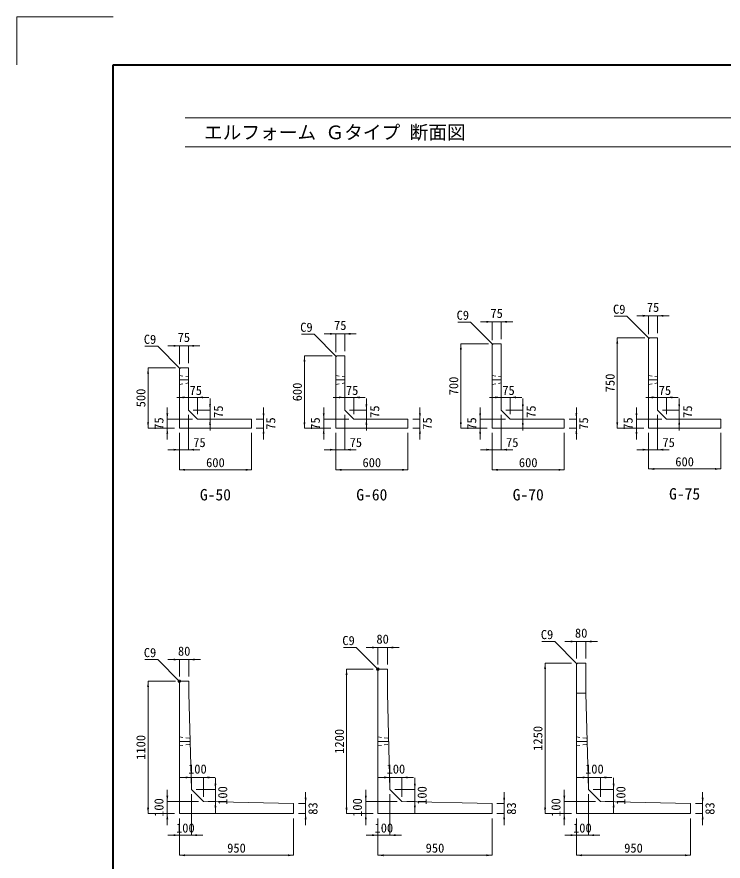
# Model space of a CAD drawing. Units: millimetres at full size, sheet at 1:40. Extents: x 264549 to 304830, y 59360 to 71273.
# Drawn here: x 264549 to 270419, y 64222 to 71240 of the extents above; entities that cross this region are included whole.
import ezdxf
from ezdxf.enums import TextEntityAlignment as Align

# ---------------------------------------------------------------- set-up
doc = ezdxf.new("R2010")
doc.units = ezdxf.units.MM
doc.header["$LTSCALE"] = 40
doc.header["$PDMODE"] = 32
doc.header["$PDSIZE"] = 20
doc.linetypes.add('USER1', pattern=[10, 6.25, -1.25, 1.25, -1.25])
doc.linetypes.add('USER2', pattern=[1.35, 0.75, -0.6])
doc.layers.add('0_2', color=7, linetype='Continuous')
for name, color, linetype, lineweight in [('Defpoints_3', 7, 'Continuous', 13), ('図枠', 7, 'Continuous', 5), ('寸法線', 7, 'Continuous', 13), ('引出線', 4, 'Continuous', 13), ('本体', 2, 'Continuous', 20), ('補助線', 8, 'USER1', 20)]:
    doc.layers.add(name, color=color, linetype=linetype, lineweight=lineweight)
doc.styles.add('ＭＳ ゴシック', font='')
doc.styles.get('ＭＳ ゴシック').set_extended_font_data('MS Gothic')

# ---------------------------------------------------------------- blocks, each defined once
blk = doc.blocks.new('filled_arrow')
at = {"color": 0, "linetype": 'Continuous', "lineweight": -2}
blk.add_solid([(7.5, 1.25), (0, 0), (7.5, -1.25)], dxfattribs=at)

msp = doc.modelspace()

# ---------------------------------------------------------------- linework, layer by layer
at = {"layer": 'Defpoints_3'}
for p, q in [((264549.16, 71240.27), (265349.16, 71240.27)), ((264549.16, 70840.27), (264549.16, 71240.27))]:
    msp.add_line(p, q, dxfattribs=at)
at = {"layer": '図枠', "lineweight": 40}
for p, q in [((265349.16, 59760.27), (265349.16, 70840.27)), ((265349.16, 70840.27), (280949.16, 70840.27))]:
    msp.add_line(p, q, dxfattribs=at)
at = {"layer": '図枠', "lineweight": 13}
for p, q in [((265949.16, 70400.27), (280349.16, 70400.27)), ((265949.16, 70160.27), (280349.16, 70160.27))]:
    msp.add_line(p, q, dxfattribs=at)
at = {"layer": '寸法線'}
for p, q in [((269703.49, 68755.44), (269970.49, 68755.44)), ((269799.49, 68603.05), (269799.49, 68755.44)), ((269874.49, 68612.05), (269874.49, 68755.44)), ((268403.49, 68705.44), (268670.49, 68705.44)), ((268499.49, 68553.05), (268499.49, 68705.44)), ((268574.49, 68562.05), (268574.49, 68705.44)), ((267103.49, 68605.44), (267370.49, 68605.44)), ((267199.49, 68453.05), (267199.49, 68605.44)), ((267274.49, 68462.05), (267274.49, 68605.44)), ((269539.49, 67822.05), (269539.49, 68572.05)), ((269768.49, 68572.05), (269539.49, 68572.05)), ((265803.49, 68505.44), (266070.49, 68505.44)), ((265899.49, 68353.05), (265899.49, 68505.44)), ((265974.49, 68362.05), (265974.49, 68505.44)), ((268239.49, 67822.05), (268239.49, 68522.05)), ((268468.49, 68522.05), (268239.49, 68522.05)), ((266939.49, 67822.05), (266939.49, 68422.05)), ((267168.49, 68422.05), (266939.49, 68422.05)), ((265639.49, 67822.05), (265639.49, 68322.05)), ((265868.49, 68322.05), (265639.49, 68322.05)), ((265878.49, 68077.05), (266145.49, 68077.05)), ((265974.49, 68012.05), (265974.49, 68077.05)), ((266049.49, 67937.05), (266049.49, 68077.05)), ((266154.49, 68068.05), (266154.49, 67801.05)), ((267178.49, 68077.05), (267445.49, 68077.05)), ((267274.49, 68012.05), (267274.49, 68077.05)), ((267349.49, 67937.05), (267349.49, 68077.05)), ((267454.49, 68068.05), (267454.49, 67801.05)), ((268478.49, 68077.05), (268745.49, 68077.05)), ((268574.49, 68012.05), (268574.49, 68077.05)), ((268649.49, 67937.05), (268649.49, 68077.05)), ((268754.49, 68068.05), (268754.49, 67801.05)), ((269778.49, 68077.05), (270045.49, 68077.05)), ((269874.49, 68012.05), (269874.49, 68077.05)), ((269949.49, 67937.05), (269949.49, 68077.05)), ((270054.49, 68068.05), (270054.49, 67801.05)), ((265799.49, 67726.05), (265799.49, 67993.05)), ((266014.49, 67972.05), (266154.49, 67972.05)), ((266599.49, 67726.05), (266599.49, 67993.05)), ((267099.49, 67726.05), (267099.49, 67993.05)), ((267314.49, 67972.05), (267454.49, 67972.05)), ((267899.49, 67726.05), (267899.49, 67993.05)), ((268399.49, 67726.05), (268399.49, 67993.05)), ((268614.49, 67972.05), (268754.49, 67972.05)), ((269199.49, 67726.05), (269199.49, 67993.05)), ((269699.49, 67726.05), (269699.49, 67993.05)), ((269914.49, 67972.05), (270054.49, 67972.05)), ((266009.49, 67897.05), (265799.49, 67897.05)), ((265974.49, 67932.05), (265974.49, 67642.05)), ((266089.49, 67897.05), (266154.49, 67897.05)), ((266539.49, 67897.05), (266599.49, 67897.05)), ((267309.49, 67897.05), (267099.49, 67897.05)), ((267274.49, 67932.05), (267274.49, 67642.05)), ((267389.49, 67897.05), (267454.49, 67897.05)), ((267839.49, 67897.05), (267899.49, 67897.05)), ((268609.49, 67897.05), (268399.49, 67897.05)), ((268574.49, 67932.05), (268574.49, 67642.05)), ((268689.49, 67897.05), (268754.49, 67897.05)), ((269139.49, 67897.05), (269199.49, 67897.05)), ((269909.49, 67897.05), (269699.49, 67897.05)), ((269874.49, 67932.05), (269874.49, 67642.05)), ((269989.49, 67897.05), (270054.49, 67897.05)), ((265859.49, 67822.05), (265639.49, 67822.05)), ((265859.49, 67822.05), (265799.49, 67822.05)), ((266539.49, 67822.05), (266599.49, 67822.05)), ((267159.49, 67822.05), (266939.49, 67822.05)), ((267159.49, 67822.05), (267099.49, 67822.05)), ((267839.49, 67822.05), (267899.49, 67822.05)), ((268459.49, 67822.05), (268239.49, 67822.05)), ((268459.49, 67822.05), (268399.49, 67822.05)), ((269139.49, 67822.05), (269199.49, 67822.05)), ((269759.49, 67822.05), (269539.49, 67822.05)), ((269759.49, 67822.05), (269699.49, 67822.05)), ((265899.49, 67782.05), (265899.49, 67642.05)), ((265899.49, 67782.05), (265899.49, 67475)), ((266499.49, 67782.05), (266499.49, 67475)), ((267199.49, 67782.05), (267199.49, 67642.05)), ((267199.49, 67782.05), (267199.49, 67475)), ((267799.49, 67782.05), (267799.49, 67475)), ((268499.49, 67782.05), (268499.49, 67642.05)), ((268499.49, 67782.05), (268499.49, 67475)), ((269099.49, 67782.05), (269099.49, 67475)), ((269799.49, 67782.05), (269799.49, 67642.05)), ((269799.49, 67782.05), (269799.49, 67482.05)), ((270399.49, 67782.05), (270399.49, 67482.05)), ((265803.49, 67642.05), (266070.49, 67642.05)), ((267103.49, 67642.05), (267370.49, 67642.05)), ((268403.49, 67642.05), (268670.49, 67642.05)), ((269703.49, 67642.05), (269970.49, 67642.05)), ((265899.49, 67475), (266499.49, 67475)), ((267199.49, 67475), (267799.49, 67475)), ((268499.49, 67475), (269099.49, 67475)), ((269799.49, 67482.05), (270399.49, 67482.05)), ((269103.49, 66047.42), (269375.49, 66047.42)), ((269199.49, 65907.42), (269199.49, 66047.42)), ((269279.49, 65907.42), (269279.49, 66047.42)), ((267453.49, 65997.42), (267725.49, 65997.42)), ((267549.49, 65857.42), (267549.49, 65997.42)), ((267629.49, 65857.42), (267629.49, 65997.42)), ((265803.49, 65897.42), (266075.49, 65897.42)), ((265899.49, 65757.42), (265899.49, 65897.42)), ((265979.49, 65757.42), (265979.49, 65897.42)), ((268939.49, 64617.42), (268939.49, 65867.42)), ((269159.49, 65867.42), (268939.49, 65867.42)), ((267289.49, 64617.42), (267289.49, 65817.42)), ((267509.49, 65817.42), (267289.49, 65817.42)), ((265639.49, 64617.42), (265639.49, 65717.42)), ((265868.49, 65717.42), (265639.49, 65717.42)), ((265903.49, 64917.42), (266195.49, 64917.42)), ((265999.49, 64857.42), (265999.49, 64917.42)), ((266099.49, 64757.42), (266099.49, 64917.42)), ((266199.49, 64913.42), (266199.49, 64621.42)), ((267553.49, 64917.42), (267845.49, 64917.42)), ((267649.49, 64857.42), (267649.49, 64917.42)), ((267749.49, 64757.42), (267749.49, 64917.42)), ((267857.3, 64913.42), (267857.3, 64621.42)), ((269203.49, 64917.42), (269495.49, 64917.42)), ((269299.49, 64857.42), (269299.49, 64917.42)), ((269399.49, 64757.42), (269399.49, 64917.42)), ((269509.52, 64913.42), (269509.52, 64621.42)), ((265799.49, 64521.42), (265799.49, 64813.42)), ((266039.49, 64817.42), (266199.49, 64817.42)), ((266949.49, 64521.42), (266949.49, 64796.42)), ((267449.49, 64521.42), (267449.49, 64813.42)), ((267689.49, 64817.42), (267857.3, 64817.42)), ((268599.49, 64521.42), (268599.49, 64796.42)), ((269099.49, 64521.42), (269099.49, 64813.42)), ((269339.49, 64817.42), (269509.52, 64817.42)), ((270249.49, 64521.42), (270249.49, 64796.42)), ((266059.49, 64717.42), (265799.49, 64717.42)), ((265999.49, 64777.42), (265999.49, 64437.42)), ((266139.49, 64717.42), (266199.49, 64717.42)), ((267709.49, 64717.42), (267449.49, 64717.42)), ((267649.49, 64777.42), (267649.49, 64437.42)), ((267789.49, 64717.42), (267857.3, 64717.42)), ((269359.49, 64717.42), (269099.49, 64717.42)), ((269299.49, 64777.42), (269299.49, 64437.42)), ((269439.49, 64717.42), (269509.52, 64717.42)), ((266889.49, 64700.42), (266949.49, 64700.42)), ((268539.49, 64700.42), (268599.49, 64700.42)), ((270189.49, 64700.42), (270249.49, 64700.42)), ((265859.49, 64617.42), (265639.49, 64617.42)), ((265859.49, 64617.42), (265799.49, 64617.42)), ((265899.49, 64577.42), (265899.49, 64270.37)), ((265899.49, 64577.42), (265899.49, 64437.42)), ((266849.49, 64577.42), (266849.49, 64270.37)), ((266889.49, 64617.42), (266949.49, 64617.42)), ((267509.49, 64617.42), (267289.49, 64617.42)), ((267509.49, 64617.42), (267449.49, 64617.42)), ((267549.49, 64577.42), (267549.49, 64270.37)), ((267549.49, 64577.42), (267549.49, 64437.42)), ((268499.49, 64577.42), (268499.49, 64270.37)), ((268539.49, 64617.42), (268599.49, 64617.42)), ((269159.49, 64617.42), (268939.49, 64617.42)), ((269159.49, 64617.42), (269099.49, 64617.42)), ((269199.49, 64577.42), (269199.49, 64270.37)), ((269199.49, 64577.42), (269199.49, 64437.42)), ((270149.49, 64577.42), (270149.49, 64270.37)), ((270189.49, 64617.42), (270249.49, 64617.42)), ((265803.49, 64437.42), (266095.49, 64437.42)), ((267453.49, 64437.42), (267745.49, 64437.42)), ((269103.49, 64437.42), (269395.49, 64437.42)), ((265899.49, 64270.37), (266849.49, 64270.37)), ((267549.49, 64270.37), (268499.49, 64270.37)), ((269199.49, 64270.37), (270149.49, 64270.37))]:
    msp.add_line(p, q, dxfattribs=at)
at = {"layer": '引出線'}
for points in [[(269803.99, 68567.55), (269619.49, 68752.04), (269513.69, 68752.04)], [(268503.99, 68517.55), (268319.49, 68702.04), (268213.69, 68702.04)], [(267203.99, 68417.55), (267019.49, 68602.04), (266913.69, 68602.04)], [(265903.99, 68317.55), (265719.49, 68502.04), (265613.69, 68502.04)], [(269203.99, 65862.92), (269019.49, 66047.41), (268913.69, 66047.41)], [(267553.99, 65812.92), (267369.49, 65997.41), (267263.69, 65997.41)], [(265903.99, 65712.92), (265719.49, 65897.41), (265613.69, 65897.41)]]:
    msp.add_lwpolyline(points, dxfattribs=at)
at = {"layer": '本体'}
for p, q in [((269808.49, 68572.05), (269799.49, 68563.05)), ((269808.49, 68572.05), (269874.49, 68572.05)), ((269874.49, 67972.05), (269874.49, 68572.05)), ((268499.49, 68513.05), (268508.49, 68522.05)), ((268499.49, 67822.05), (268499.49, 68513.05)), ((268508.49, 68522.05), (268574.49, 68522.05)), ((268574.49, 67972.05), (268574.49, 68522.05)), ((269799.49, 67822.05), (269799.49, 68563.05)), ((267199.49, 68413.05), (267208.49, 68422.05)), ((267199.49, 67822.05), (267199.49, 68413.05)), ((267208.49, 68422.05), (267274.49, 68422.05)), ((267274.49, 67972.05), (267274.49, 68422.05)), ((265899.49, 68313.05), (265908.49, 68322.05)), ((265899.49, 67822.05), (265899.49, 68313.05)), ((265908.49, 68322.05), (265974.49, 68322.05)), ((265974.49, 67972.05), (265974.49, 68322.05)), ((265974.49, 67972.05), (266049.49, 67897.05)), ((267274.49, 67972.05), (267349.49, 67897.05)), ((268574.49, 67972.05), (268649.49, 67897.05)), ((269874.49, 67972.05), (269949.49, 67897.05)), ((266049.49, 67897.05), (266499.49, 67897.05)), ((266499.49, 67822.05), (266499.49, 67897.05)), ((267349.49, 67897.05), (267799.49, 67897.05)), ((267799.49, 67822.05), (267799.49, 67897.05)), ((268649.49, 67897.05), (269099.49, 67897.05)), ((269099.49, 67822.05), (269099.49, 67897.05)), ((269949.49, 67897.05), (270399.49, 67897.05)), ((270399.49, 67822.05), (270399.49, 67897.05)), ((265899.49, 67822.05), (266499.49, 67822.05)), ((267199.49, 67822.05), (267799.49, 67822.05)), ((268499.49, 67822.05), (269099.49, 67822.05)), ((269799.49, 67822.05), (270399.49, 67822.05)), ((269208.49, 65867.42), (269199.49, 65858.42)), ((269199.49, 64617.42), (269199.49, 65858.42)), ((269208.49, 65867.42), (269279.49, 65867.42)), ((269279.49, 65617.42), (269279.49, 65867.42)), ((267558.49, 65817.42), (267549.49, 65808.42)), ((267549.49, 64617.42), (267549.49, 65808.42)), ((267558.49, 65817.42), (267629.49, 65817.42)), ((267629.49, 65617.42), (267629.49, 65817.42)), ((265908.49, 65717.42), (265899.49, 65708.42)), ((265899.49, 64617.42), (265899.49, 65708.42)), ((265908.49, 65717.42), (265979.49, 65717.42)), ((265979.49, 65617.42), (265979.49, 65717.42)), ((265999.49, 64817.42), (265979.49, 65617.42)), ((267649.49, 64817.42), (267629.49, 65617.42)), ((269299.49, 64817.42), (269279.49, 65617.37)), ((265999.49, 64817.42), (266099.49, 64717.42)), ((267649.49, 64817.42), (267749.49, 64717.42)), ((269299.49, 64817.42), (269399.49, 64717.42)), ((266099.49, 64717.42), (266849.49, 64700.42)), ((267749.49, 64717.42), (268499.49, 64700.42)), ((269399.49, 64717.42), (270149.49, 64700.42)), ((266849.49, 64617.42), (266849.49, 64700.42)), ((268499.49, 64617.42), (268499.49, 64700.42)), ((270149.49, 64617.42), (270149.49, 64700.42)), ((265899.49, 64617.42), (266849.49, 64617.42)), ((267549.49, 64617.42), (268499.49, 64617.42)), ((269199.49, 64617.42), (270149.49, 64617.42))]:
    msp.add_line(p, q, dxfattribs=at)
at = {"layer": '本体', "linetype": 'USER2', "lineweight": 9}
for p, q in [((265899.49, 68259.55), (265974.49, 68247.05)), ((267199.49, 68259.55), (267274.49, 68247.05)), ((268499.49, 68259.55), (268574.49, 68247.05)), ((269799.49, 68259.55), (269874.49, 68247.05)), ((265899.49, 68184.55), (265974.49, 68197.05)), ((267199.49, 68184.55), (267274.49, 68197.05)), ((268499.49, 68184.55), (268574.49, 68197.05)), ((269799.49, 68184.55), (269874.49, 68197.05)), ((265899.49, 65254.92), (265988.85, 65242.67)), ((267549.49, 65254.92), (267638.85, 65242.67)), ((269199.49, 65254.92), (269288.85, 65242.67)), ((265899.49, 65179.92), (265990.11, 65192.34)), ((267549.49, 65179.92), (267640.11, 65192.34)), ((269199.49, 65179.92), (269290.11, 65192.34))]:
    msp.add_line(p, q, dxfattribs=at)
at = {"layer": '補助線'}
for p, q in [((265899.49, 68222.05), (265974.49, 68222.05)), ((267199.49, 68222.05), (267274.49, 68222.05)), ((268499.49, 68222.05), (268574.49, 68222.05)), ((269799.49, 68222.05), (269874.49, 68222.05)), ((265899.49, 65217.42), (265989.49, 65217.42)), ((267549.49, 65217.42), (267639.49, 65217.42)), ((269199.49, 65217.42), (269289.48, 65217.42))]:
    msp.add_line(p, q, dxfattribs=at)
at = {"layer": '補助線', "linetype": 'Continuous'}
msp.add_line((269199.49, 65617.42), (269279.49, 65617.42), dxfattribs=at)
at = {"layer": '補助線'}
for p in [(267549.49, 65817.42), (265899.49, 65717.42)]:
    msp.add_point(p, dxfattribs=at)

# ---------------------------------------------------------------- block references
at = {"layer": '寸法線', "xscale": 6.4, "yscale": 6.4}
for p, rotation in [((268499.49, 68705.44), 180), ((269799.49, 68755.44), 180), ((267199.49, 68605.44), 180), ((269539.49, 68572.05), 270), ((265899.49, 68505.44), 180), ((268239.49, 68522.05), 270), ((266939.49, 68422.05), 270), ((265639.49, 68322.05), 270), ((265974.49, 68077.05), 180), ((267274.49, 68077.05), 180), ((268574.49, 68077.05), 180), ((269874.49, 68077.05), 180), ((266154.49, 67972.05), 90), ((267454.49, 67972.05), 90), ((268754.49, 67972.05), 90), ((270054.49, 67972.05), 90), ((265799.49, 67897.05), 90), ((266599.49, 67897.05), 90), ((267099.49, 67897.05), 90), ((267899.49, 67897.05), 90), ((268399.49, 67897.05), 90), ((269199.49, 67897.05), 90), ((269699.49, 67897.05), 90), ((265639.49, 67822.05), 90), ((266154.49, 67897.05), 270), ((266939.49, 67822.05), 90), ((267454.49, 67897.05), 270), ((268239.49, 67822.05), 90), ((268754.49, 67897.05), 270), ((269539.49, 67822.05), 90), ((270054.49, 67897.05), 270), ((265799.49, 67822.05), 270), ((266599.49, 67822.05), 270), ((267099.49, 67822.05), 270), ((267899.49, 67822.05), 270), ((268399.49, 67822.05), 270), ((269199.49, 67822.05), 270), ((269699.49, 67822.05), 270), ((265899.49, 67642.05), 180), ((267199.49, 67642.05), 180), ((268499.49, 67642.05), 180), ((269799.49, 67642.05), 180), ((266499.49, 67475), 180), ((267799.49, 67475), 180), ((269099.49, 67475), 180), ((270399.49, 67482.05), 180), ((269199.49, 66047.42), 180), ((267549.49, 65997.42), 180), ((265899.49, 65897.42), 180), ((268939.49, 65867.42), 270), ((267289.49, 65817.42), 270), ((265639.49, 65717.42), 270), ((265999.49, 64917.42), 180), ((267649.49, 64917.42), 180), ((269299.49, 64917.42), 180), ((266199.49, 64817.42), 90), ((267857.3, 64817.42), 90), ((269509.52, 64817.42), 90), ((265799.49, 64717.42), 90), ((266199.49, 64717.42), 270), ((266949.49, 64700.42), 90), ((267449.49, 64717.42), 90), ((267857.3, 64717.42), 270), ((268599.49, 64700.42), 90), ((269099.49, 64717.42), 90), ((269509.52, 64717.42), 270), ((270249.49, 64700.42), 90), ((265639.49, 64617.42), 90), ((267289.49, 64617.42), 90), ((268939.49, 64617.42), 90), ((265799.49, 64617.42), 270), ((266949.49, 64617.42), 270), ((267449.49, 64617.42), 270), ((268599.49, 64617.42), 270), ((269099.49, 64617.42), 270), ((270249.49, 64617.42), 270), ((265899.49, 64437.42), 180), ((267549.49, 64437.42), 180), ((269199.49, 64437.42), 180), ((266849.49, 64270.37), 180), ((268499.49, 64270.37), 180), ((270149.49, 64270.37), 180)]:
    msp.add_blockref('filled_arrow', p, dxfattribs=dict(at, rotation=rotation))
for p in [(268574.49, 68705.44), (269874.49, 68755.44), (267274.49, 68605.44), (265974.49, 68505.44), (266049.49, 68077.05), (267349.49, 68077.05), (268649.49, 68077.05), (269949.49, 68077.05), (265974.49, 67642.05), (267274.49, 67642.05), (268574.49, 67642.05), (269874.49, 67642.05), (265899.49, 67475), (267199.49, 67475), (268499.49, 67475), (269799.49, 67482.05), (269279.49, 66047.42), (267629.49, 65997.42), (265979.49, 65897.42), (266099.49, 64917.42), (267749.49, 64917.42), (269399.49, 64917.42), (265999.49, 64437.42), (267649.49, 64437.42), (269299.49, 64437.42), (265899.49, 64270.37), (267549.49, 64270.37), (269199.49, 64270.37)]:
    msp.add_blockref('filled_arrow', p, dxfattribs=at)
at = {"layer": '引出線', "xscale": 0.133, "yscale": 0.133, "rotation": 135}
for p in [(268503.99, 68517.55), (269803.99, 68567.55), (267203.99, 68417.55), (265903.99, 68317.55), (269203.99, 65862.92), (267553.99, 65812.92), (265903.99, 65712.92)]:
    msp.add_blockref('filled_arrow', p, dxfattribs=at)

# ---------------------------------------------------------------- texts
at = {"layer": '0_2', "style": 'ＭＳ ゴシック'}
for s, p in [('G-50', (266199.49, 67267.95)), ('G-60', (267499.49, 67267.95)), ('G-70', (268799.49, 67267.95)), ('G-75', (270099.49, 67275))]:
    msp.add_text(s, height=94.94, dxfattribs=at).set_placement(p, align=Align.MIDDLE_CENTER)
at = {"layer": '図枠', "style": 'ＭＳ ゴシック'}
msp.add_text('\u3000エルフォーム Ｇタイプ 断面図', height=113.9, dxfattribs=at).set_placement((265949.16, 70280.27), align=Align.MIDDLE_LEFT)
at = {"layer": '寸法線', "style": 'ＭＳ ゴシック'}
for s, p in [('75', (269836.99, 68825.44)), ('75', (268536.99, 68775.44)), ('75', (267236.99, 68675.44)), ('75', (265936.99, 68575.44)), ('75', (266035.79, 68135.05)), ('75', (267335.79, 68135.05)), ('75', (268635.79, 68135.05)), ('75', (269935.79, 68135.05)), ('75', (266066.74, 67702.05)), ('75', (267366.74, 67702.05)), ('75', (268666.74, 67702.05)), ('75', (269966.74, 67702.05)), ('600', (266199.49, 67535)), ('600', (267499.49, 67535)), ('600', (268799.49, 67535)), ('600', (270099.49, 67542.05)), ('80', (269239.49, 66117.42)), ('80', (267589.49, 66067.42)), ('80', (265939.49, 65967.42)), ('100', (266049.49, 64987.42)), ('100', (267699.49, 64987.42)), ('100', (269349.49, 64987.42)), ('100', (265949.49, 64497.42)), ('100', (267599.49, 64497.42)), ('100', (269249.49, 64497.42)), ('950', (266374.49, 64330.37)), ('950', (268024.49, 64330.37)), ('950', (269674.49, 64330.37))]:
    msp.add_text(s, height=75.95, dxfattribs=at).set_placement(p, align=Align.MIDDLE_CENTER)
for s, p in [('700', (268179.49, 68172.05)), ('750', (269479.49, 68197.05)), ('600', (266879.49, 68122.05)), ('500', (265579.49, 68072.05)), ('75', (266223.72, 67958.28)), ('75', (267523.72, 67958.28)), ('75', (268823.72, 67958.28)), ('75', (270123.72, 67958.28)), ('75', (265729.49, 67859.55)), ('75', (266659.49, 67859.55)), ('75', (267029.49, 67859.55)), ('75', (267959.49, 67859.55)), ('75', (268329.49, 67859.55)), ('75', (269259.49, 67859.55)), ('75', (269629.49, 67859.55)), ('1200', (267229.49, 65217.42)), ('1250', (268879.49, 65242.42)), ('1100', (265579.49, 65167.42)), ('100', (266259.49, 64767.42)), ('100', (267917.3, 64767.42)), ('100', (269569.52, 64767.42)), ('100', (265729.49, 64667.42)), ('100', (267379.49, 64667.42)), ('100', (269029.49, 64667.42)), ('83', (267009.49, 64658.92)), ('83', (268659.49, 64658.92)), ('83', (270309.49, 64658.92))]:
    msp.add_text(s, height=75.95, rotation=90, dxfattribs=at).set_placement(p, align=Align.MIDDLE_CENTER)
at = {"layer": '引出線', "style": 'ＭＳ ゴシック'}
for p in [(268307.49, 68798.04), (269607.49, 68848.04), (267007.49, 68698.04), (265707.49, 68598.04), (269007.49, 66143.41), (267357.49, 66093.41), (265707.49, 65993.41)]:
    msp.add_text('C9', height=75.95, dxfattribs=at).set_placement(p, align=Align.TOP_RIGHT)

doc.saveas('drawing.dxf')
